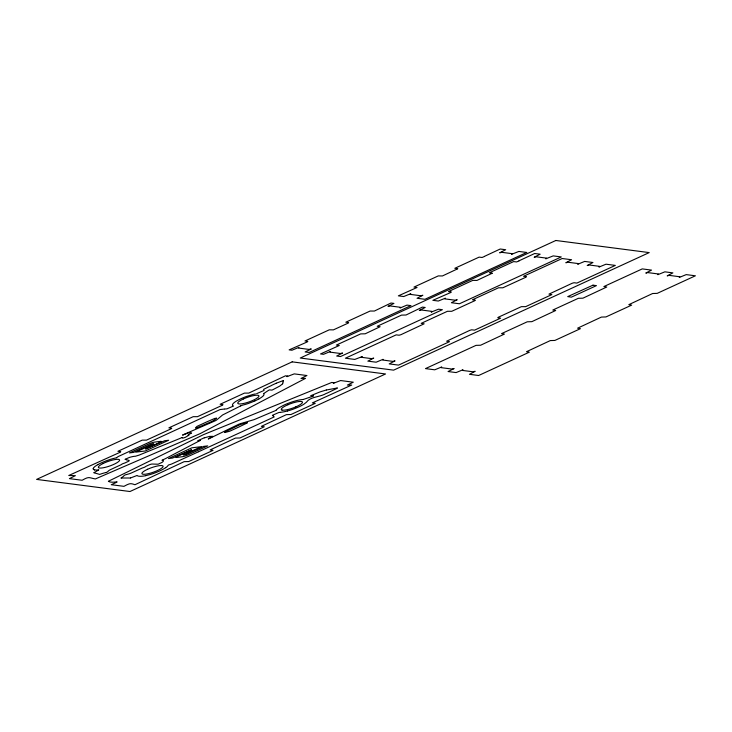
<?xml version="1.0" encoding="UTF-8"?>
<svg xmlns="http://www.w3.org/2000/svg" width="732" height="732" viewBox="0 0 732 732"><rect width="100%" height="100%" fill="white"/><g stroke="black" fill="none" stroke-linecap="round" stroke-linejoin="round"><path stroke-width="1.1" d="M283.403 380.53L276.248 383.211M283.357 380.796L283.101 381.866M311.073 349.045L305.153 351.946L309.151 352.467L410.981 305.628L406.983 305.107L400.084 307.98L400.523 307.294L390.11 305.949L388.006 306.379L393.908 303.414L390.989 303.03L374.381 311.045L370.127 311.036L345.843 322.199L348.67 322.592L348.048 323.169L333.389 329.876L329.281 329.821L304.997 340.984L307.824 341.377L307.202 341.954L289.158 349.869L291.958 350.235L298.903 347.361L298.436 348.039L308.968 349.411L311.054 348.963M282.625 383.751L282.982 382.333M431.285 311.942L432.054 311.393L421.385 310.002L419.308 310.46L425.182 307.467L422.382 307.111L406.031 315.007L401.52 315.108L377.245 326.271L380.1 326.728L365.195 333.801L360.675 333.893L336.4 345.065L339.255 345.513L320.552 353.94L323.489 354.325L330.434 351.452L329.967 352.129L340.499 353.501L342.558 353.034L336.693 356.036L340.545 356.539L442.375 309.7L438.523 309.206L431.349 312.042M511.494 254.233L512.272 253.684L501.731 252.32L499.682 252.796L505.666 249.722L500.203 249.017L484.502 256.346M545.852 258.689L546.621 258.14L536.217 256.795L534.177 257.271L540.152 254.196L534.699 253.492L518.997 260.821M416.837 287.575L398.373 295.847L403.707 296.542L410.762 293.688L410.149 294.365L420.818 295.746L422.858 295.271L417.048 298.272L424.944 299.297L526.775 252.458L518.869 251.433L511.54 254.324M457.683 268.79L442.439 275.955L438.276 275.909L413.992 287.081L416.828 287.475M492.178 273.265L476.935 280.429L472.771 280.383L448.487 291.556L451.315 291.958L450.692 292.526L432.868 300.321L438.322 301.035L445.376 298.18L444.763 298.857L455.167 300.212L457.207 299.727L451.397 302.728L459.44 303.771L561.27 256.941L553.227 255.889L545.88 258.771M484.52 256.447L482.104 257.472L479.121 257.124L454.837 268.296L457.665 268.69M519.015 260.921L516.655 261.937L513.617 261.599L489.333 272.771L492.16 273.164M247.361 422.721L246.785 423.133A19.81 4.291 -19.4 0 1 245.312 423.883L239.867 426.536A60.793 13.158 -19.4 0 1 238.321 427.268L230.644 430.8A5.481 1.19 -19.4 0 1 229.482 431.294L225.246 432.411A5.078 1.098 -19.4 0 1 224.596 432.493L224.907 432.09A23.698 5.124 -19.4 0 0 225.63 431.706L227.057 430.956A18.209 3.944 -19.4 0 1 227.789 430.572L239.282 424.99A15.756 3.413 -19.4 0 1 246.492 422.703L247.37 422.666M216.434 418.219L214.851 418.411A19.984 4.328 -19.4 0 0 213.131 419.125L207.183 421.714A60.765 13.149 -19.4 0 0 205.555 422.437L197.878 425.969A5.435 1.18 -19.4 0 0 196.862 426.482L195.481 427.891A4.959 1.071 -19.4 0 0 195.59 428.128L196.734 427.845A23.598 5.106 -19.4 0 1 197.613 427.488L199.379 426.774A17.998 3.898 -19.4 0 0 200.257 426.417L209.663 422.419M121.091 477.987L121.32 477.804A11.319 2.452 -19.4 0 0 124.175 475.461L125.145 474.922A11.41 2.471 -19.4 0 0 126.49 474.565M93.321 468.288L94.272 467.08A14.274 3.093 -19.4 0 1 97.85 464.646M276.293 410.066L274.793 410.927A40.983 8.866 -19.4 0 0 272.322 411.915L255.312 419.125A13.908 3.01 -19.4 0 1 254.16 419.601A2.571 0.558 -19.4 0 1 253.007 419.958L241.13 423.444A7.851 1.702 -19.4 0 0 238.733 424.267L209.48 438.486A5.389 1.171 -19.4 0 1 208.895 438.743L208.895 438.743M267.464 387.393L271.041 385.737A2.937 0.64 -19.4 0 0 271.627 385.361L276.22 383.229M267.372 387.502L263.612 389.351L264.051 390.449L256.593 393.679M188.81 435.293L185.214 437.379L182.661 438.157L182.323 437.462A10.486 2.269 -19.4 0 1 182.058 437.562L181.975 437.599M336.656 388.518L337.361 387.96M212.811 436.428L209.919 437.91M116.69 457.656L116.763 457.61A2.223 0.485 -19.4 0 0 117.056 457.418A5.618 1.217 -19.4 0 1 118.264 456.521L220.103 409.554L224.212 409.06M93.989 472.662L98.802 469.889A17.843 3.861 -19.4 0 1 94.657 469.862M97.85 464.646L98.774 464.152A8.702 1.885 -19.4 0 0 99.369 463.823L99.598 463.695A17.074 3.697 -19.4 0 1 104.767 461.398A23.607 5.115 -19.4 0 1 109.233 459.76A13.579 2.937 -19.4 0 1 112.975 458.616L116.534 457.765M240.59 405.903L242.997 405.025A15.033 3.257 -19.4 0 0 248.551 403.396L253.4 401.548M200.111 440.536L200.184 440.499A10.76 2.333 -19.4 0 1 200.385 440.39L197.823 440.71L204.1 437.864M209.508 438.12L208.263 438.935A11.804 2.553 -19.4 0 1 208.492 438.916L208.739 438.816M103.102 463.502L105.033 462.615A11.236 2.434 -19.4 0 1 117.843 459.321L118.868 459.44A11.236 2.434 -19.4 0 1 114.833 463.887L112.902 464.774A11.236 2.434 -19.4 0 1 100.092 468.077L99.076 467.949A11.236 2.434 -19.4 0 1 103.121 463.502M198.354 451.845L274.198 416.911L273.256 416.005M197.924 452.047L171.608 464.024A5.609 1.217 -19.4 0 1 169.238 464.783A2.233 0.485 -19.4 0 0 168.744 464.939A5.746 1.244 -19.4 0 1 168.369 465.067L167.463 466.266A13.597 2.946 -19.4 0 1 165.67 467.666M253.583 401.465L254.855 400.907M287.932 404.732L286.002 405.62A11.236 2.434 -19.4 0 0 282.003 410.057M295.801 406.891L297.732 406.004A11.236 2.434 -19.4 0 0 301.749 401.566L300.751 401.429A11.236 2.434 -19.4 0 0 287.941 404.741M210.139 422.218L212.765 420.964A15.738 3.404 -19.4 0 0 216.489 418.219M181.82 437.654L181.737 437.69A4.712 1.025 -19.4 0 0 181.115 437.946A18.785 4.063 -19.4 0 0 180.594 438.184L139.904 454.782A16.388 3.55 -19.4 0 1 139.364 455.03L135.42 456.256A8.299 1.793 -19.4 0 0 132.986 456.521L131.376 456.887A7.146 1.546 -19.4 0 0 129.262 457.509L125.163 459.257M130.47 477.978L137.149 475.452A17.861 3.861 -19.4 0 0 139.565 476.276A21.905 4.74 -19.4 0 0 140.096 476.303A16.223 3.514 -19.4 0 0 145.622 475.69M188.792 432.722L182.543 435.11A12.16 2.635 -19.4 0 0 182.771 434.991L183.055 434.854A6.259 1.354 -19.4 0 1 183.677 434.552L215.519 420.671A7.851 1.702 -19.4 0 0 216.974 419.72L222.098 415.383A2.553 0.549 -19.4 0 1 222.665 414.943A13.698 2.965 -19.4 0 1 223.681 414.431L238.605 406.955A41.074 8.894 -19.4 0 0 240.59 405.903M126.792 474.482L129.299 473.76A5.728 1.235 -19.4 0 0 131.55 472.899L142.218 468.041A2.864 0.622 -19.4 0 1 143.326 467.675L144.039 467.428A7.082 1.537 -19.4 0 0 144.369 467.309L145.311 466.778A4.429 0.961 -19.4 0 1 146.19 466.202L149.401 464.756A2.58 0.558 -19.4 0 1 152.036 464.042A33.022 7.146 -19.4 0 1 153.263 464.079L157.59 464.198A9.461 2.05 -19.4 0 0 158.213 464.18L162.092 462.35A7.146 1.546 -19.4 0 0 163.026 461.572L163.346 461.05A8.308 1.793 -19.4 0 0 162.907 460.401L161.937 460.254L164.837 458.918A16.26 3.523 -19.4 0 1 165.386 458.671L198.894 441.14A18.785 4.063 -19.4 0 0 199.406 440.902A4.593 0.997 -19.4 0 0 199.928 440.637M106.003 472.543L107.339 472.021A11.456 2.48 -19.4 0 1 107.778 471.554L108.931 470.539A5.728 1.244 -19.4 0 1 110.578 469.596L121.1 464.719A2.864 0.622 -19.4 0 0 121.722 464.289L122.143 464.006A7.046 1.528 -19.4 0 1 122.381 463.868L123.653 463.383A4.429 0.961 -19.4 0 0 125.108 462.88L128.228 461.425A2.58 0.558 -19.4 0 0 129.152 460.492A33.096 7.164 -19.4 0 0 128.365 460.263L126.755 459.815M145.659 475.663L149.209 474.793A14.274 3.093 -19.4 0 0 155.477 472.707A18.748 4.053 -19.4 0 0 156.007 472.497L157.719 471.82A17.092 3.697 -19.4 0 0 162.623 469.487A23.689 5.124 -19.4 0 0 165.661 467.666M255.431 393.926L254.114 394.2A9.763 2.114 -19.4 0 0 252.842 394.484L247.032 396.268A14.979 3.239 -19.4 0 0 239.703 399.315A21.072 4.557 -19.4 0 0 235.933 401.365A15.528 3.358 -19.4 0 0 233.371 403.35A17.101 3.706 -19.4 0 0 232.739 405.647L233.407 406.086L226.92 408.849A31.54 6.826 -19.4 0 0 225.694 408.932L224.633 409.023M326.39 390.01L337.022 388.024M130.342 477.996L129.866 478.06A14.969 3.239 -19.4 0 1 129.463 478.042L128.924 478.014A17.907 3.88 -19.4 0 0 128.512 477.996L121.164 478.051M326.298 390L320.195 391.858A71.69 15.518 -19.4 0 0 318.118 392.681L311.923 395.216A3.989 0.86 -19.4 0 0 311.32 395.481L311.1 395.582A9.726 2.104 -19.4 0 1 310.789 395.728L313.552 395.866L312.957 396.122A6.698 1.446 -19.4 0 1 311.942 396.534L303.368 399.443M188.682 435.247L187.987 435.128L190.43 433.6A13.99 3.029 -19.4 0 0 190.814 433.408L191.555 433.024L188.92 432.685M280.054 412.363L279.459 412.409M278.993 412.436L272.396 415.318A31.503 6.817 -19.4 0 1 272.844 415.639L273.137 415.895M592.975 285.178L567.73 296.616L571.39 297.146L596.443 285.626L592.975 285.178M212.884 436.382L209.379 436.4A14.21 3.074 -19.4 0 0 208.94 436.583L204.338 437.873M281.976 410.066L282.982 410.204A11.236 2.434 -19.4 0 0 295.82 406.882M336.564 388.591L327.076 393.139A2.946 0.64 -19.4 0 0 326.133 393.468C320.277 397.101 310.944 396.561 306.9 401.63A9.772 2.114 -19.4 0 1 306.644 402.051L303.853 404.229A14.979 3.239 -19.4 0 1 297.631 407.413A21.164 4.584 -19.4 0 1 292.773 409.325A15.564 3.367 -19.4 0 1 287.484 410.954M126.636 459.788L125.52 459.458A9.607 2.077 -19.4 0 1 125.245 459.321L125.245 459.321M94.025 472.817L94.044 472.826A14.722 3.184 -19.4 0 0 94.309 472.899L94.721 472.991A17.431 3.77 -19.4 0 1 94.95 473.046L99.68 474.409A11.309 2.443 -19.4 0 1 106.021 472.524M282.708 383.76L279.834 386.029A71.26 15.427 -19.4 0 1 278.178 386.917L273.082 389.589A3.944 0.851 -19.4 0 1 272.496 389.863L272.267 389.964A9.763 2.114 -19.4 0 0 271.947 390.11L269.422 389.891A6.753 1.464 -19.4 0 0 268.589 390.321L263.52 393.688A17.339 3.751 -19.4 0 1 263.511 395.582M287.466 410.972A17.101 3.706 -19.4 0 1 280.045 412.372M303.332 399.462A17.367 3.761 -19.4 0 0 296.954 400.505A16.827 3.642 -19.4 0 0 288.198 403.314A13.679 2.955 -19.4 0 0 283.705 405.235L278.81 407.907A15.024 3.248 -19.4 0 0 276.394 409.947M263.447 395.6A16.818 3.642 -19.4 0 1 258.899 398.922M258.863 398.931A13.679 2.965 -19.4 0 1 254.892 400.907M94.648 469.871A22.207 4.804 -19.4 0 1 94.263 469.77M94.309 469.761A16.214 3.514 -19.4 0 1 93.239 468.315M453.922 368.635L448.085 371.536L456.109 372.579L462.981 369.742L462.505 370.429L473.183 371.81L475.141 371.307L469.45 374.308L478.627 375.507L529.318 352.183L526.518 351.699L550.318 340.581L554.883 340.435L580.394 328.695L577.612 328.174L601.393 317.084L605.95 316.938L631.643 305.125L628.843 304.64L652.633 293.514L657.199 293.367L695.4 275.799L686.223 274.61L679.296 277.437L679.836 276.76L669.167 275.369L667.2 275.873L672.882 272.88L664.857 271.837L657.876 274.665L658.471 273.988L647.802 272.597L645.798 273.091L651.517 270.108L642.257 268.9L603.891 286.551L606.737 287.017L582.937 298.171L578.335 298.308L552.816 310.039L555.67 310.514L531.862 321.659L527.26 321.796L501.566 333.609L504.421 334.076L480.622 345.23L476.01 345.367L425.484 368.608L434.744 369.806L441.68 366.97L441.149 367.656L451.818 369.038L453.922 368.663M362.038 356.667L361.178 357.271L371.591 358.625L373.713 358.113L367.848 361.132L376.147 362.203L383.037 359.33L382.644 360.007L392.956 361.398L395.042 360.867L389.214 363.905L398.547 365.112L449.494 341.679L446.648 341.185L469.862 330.333L471.673 329.803L474.546 330.159L500.606 318.173L497.769 317.77L498.474 317.176L521.358 306.662L525.649 306.653L551.837 294.603L548.991 294.108L572.204 283.257L574.016 282.735L576.889 283.083L615.319 265.405L606.005 264.197L599.005 267.07L599.618 266.347L589.214 264.993L587.21 265.542L592.929 262.504L584.63 261.425L577.704 264.298L578.253 263.575L567.849 262.221L565.845 262.77L571.564 259.732L562.176 258.515L523.572 276.266L526.454 276.678L525.658 277.318L502.866 287.786L498.529 287.786L472.469 299.772L475.352 300.184L474.647 300.779L451.763 311.292L447.426 311.292L421.229 323.343L424.13 323.818L400.916 334.698L399.105 335.219L396.186 334.863L345.413 358.213L354.782 359.43L362.038 356.667M287.008 376.623L294.255 373.887L306.928 375.534L301.017 378.444L305.491 378.38L200.229 433.582L95.37 478.948C88.59 477.74 89.46 476.139 82.112 480.265L69.449 478.627L75.378 475.654L68.771 475.498L120.057 452.294L120.762 451.699L117.925 451.296L142.209 440.124L146.501 440.124L171.041 428.851L171.755 428.266L168.909 427.845L193.193 416.682L197.484 416.673L222.281 405.281L223.004 404.695L220.158 404.274L244.433 393.111L248.734 393.102L285.535 375.791L287.777 376.083L287.017 376.596M333.371 383.293L340.618 380.548L353.291 382.195L347.389 385.078L351.717 385.032L312.381 402.893L315.236 403.359L290.961 414.522L286.395 414.641L261.397 426.344L264.252 426.802L239.977 437.974L235.411 438.093L210.157 449.915L213.012 450.372L188.728 461.544L184.162 461.663L134.953 484.73C130.525 483.212 130.168 482.964 123.955 486.341L111.291 484.703C124.019 478.975 112.71 484.108 108.354 481.281L203.487 434.652L331.77 382.443L334.14 382.745L333.399 383.229M160.4 442.165L145.595 449L164.554 440.765L168.644 440.243L145.293 450.976L135.777 452.129L153.683 443.894L151.423 444.187L133.59 452.394L129.463 452.907L149.31 443.775A5.289 1.144 -19.4 0 1 154.845 442.082L160.729 441.323A2.141 0.467 -19.4 0 1 160.4 442.165M176.97 456.521L176.751 456.631A2.141 0.467 -19.4 0 0 176.421 457.473L182.295 456.722A5.28 1.144 -19.4 0 0 187.84 455.02L207.687 445.889L203.56 446.41L185.727 454.609L183.467 454.901L201.364 446.666L191.848 447.819L168.506 458.561L172.596 458.04L191.555 449.805L176.97 456.521M243.427 398.949L242.484 399.388A11.236 2.434 -19.4 0 0 238.495 403.826L239.465 403.973A11.236 2.434 -19.4 0 0 252.302 400.651L254.214 399.773A11.236 2.434 -19.4 0 0 258.24 395.335L257.234 395.198A11.236 2.434 -19.4 0 0 244.415 398.51L243.427 398.949M147.562 469.285L146.62 469.734A11.236 2.434 -19.4 0 0 142.63 474.162L143.6 474.309A11.236 2.434 -19.4 0 0 156.438 470.996L158.35 470.118A11.236 2.434 -19.4 0 0 162.376 465.671L161.369 465.534A11.236 2.434 -19.4 0 0 148.559 468.846L147.562 469.285M292.178 361.855L36.6 479.405L129.967 491.52L385.544 373.97L292.178 361.855M555.844 240.48L300.266 358.03L393.633 370.145L649.211 252.595L555.844 240.48"/></g></svg>
